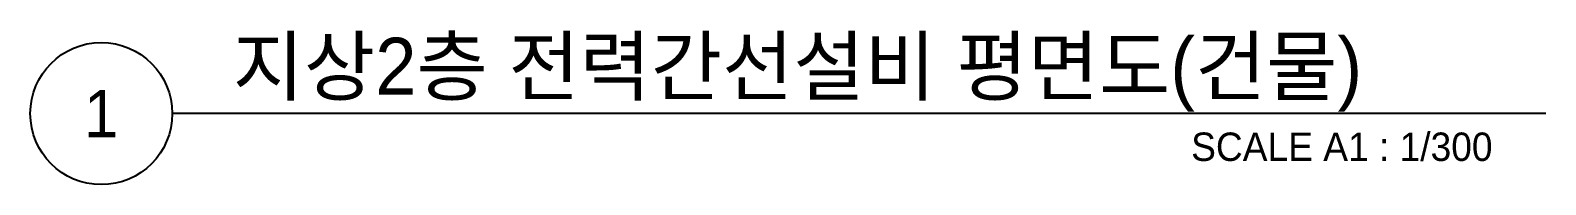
# Model space of a CAD drawing. Header units: millimetres. Extents: x -149088 to 500787, y -530175 to 1035835.
# Drawn here: x 88028 to 136072, y -169350 to -164465 of the extents above; entities that cross this region are included whole.
import ezdxf
from ezdxf.enums import TextEntityAlignment as Align

# ---------------------------------------------------------------- set-up
doc = ezdxf.new("R2010")
doc.units = ezdxf.units.MM
doc.header["$LTSCALE"] = 150
doc.layers.add('-----41 Drawing Title', color=2, linetype='Continuous')
doc.styles.add('ELEC', font='')
doc.styles.get('ELEC').set_extended_font_data('Dotum')

msp = doc.modelspace()

# ---------------------------------------------------------------- linework, layer by layer
at = {"layer": '-----41 Drawing Title', "color": 7}
msp.add_line((136072, -167100), (92528, -167100), dxfattribs=at)
msp.add_circle((90278, -167100), 2250, dxfattribs=at)

# ---------------------------------------------------------------- texts
at = {"layer": '-----41 Drawing Title', "color": 2, "style": 'ELEC'}
msp.add_text('지상2층 전력간선설비 평면도(건물)', height=1800, dxfattribs=at).set_placement((94445, -166500))
at = {"layer": '-----41 Drawing Title', "color": 7, "style": 'ELEC'}
msp.add_text('1', height=1500, dxfattribs=at).set_placement((90278, -167100), align=Align.MIDDLE)
at = {"layer": '-----41 Drawing Title', "style": 'ELEC'}
msp.add_text('SCALE A1 : 1/300', height=900, dxfattribs=at).set_placement((134387, -168600), align=Align.RIGHT)

doc.saveas('drawing.dxf')
